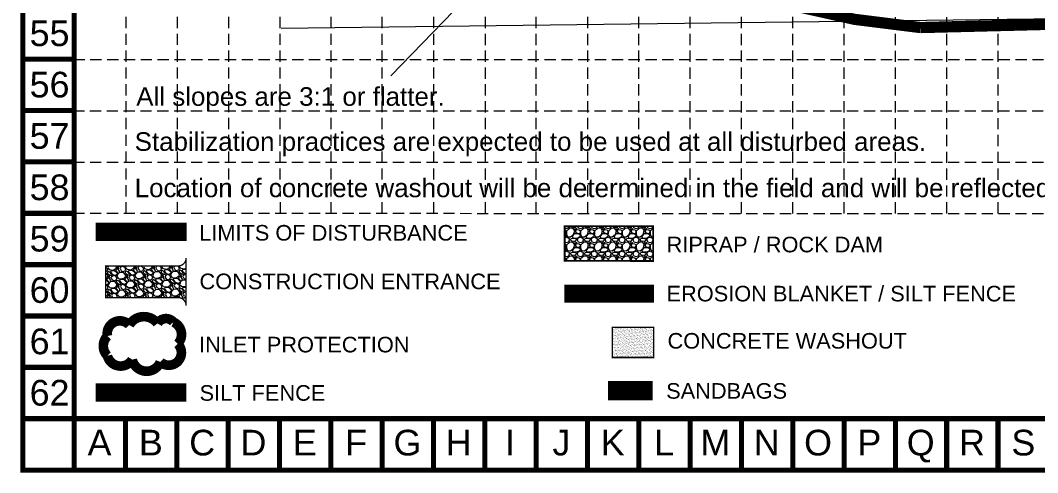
# Model space of a CAD drawing. Extents: x 2140663 to 2528301, y 336313 to 7007653.
# Drawn here: x 2527200 to 2527744, y 7005893 to 7006135 of the extents above; entities that cross this region are included whole.
import ezdxf
from ezdxf.enums import TextEntityAlignment as Align

# ---------------------------------------------------------------- set-up
doc = ezdxf.new("R2010")
doc.units = 0
doc.header["$MEASUREMENT"] = 0
doc.linetypes.add('ACAD_ISO02W100', pattern=[15, 12, -3])
doc.linetypes.add('HIDDEN', pattern=[0.375, 0.25, -0.125])
for name, color, linetype in [('BASE', 7, 'Continuous'), ('GRID', 254, 'HIDDEN'), ('LEGEND', 7, 'Continuous'), ('LIMITS OF DISTURBANCE', 1, 'HIDDEN'), ('SANDBAGS', 250, 'HIDDEN'), ('xdrc002bs$0$C-WATR-PIPE-E', 12, 'Continuous'), ('xdrc002bs$0$v-rail-road-exst', 14, 'xdrc002bs$0$TRACKS')]:
    doc.layers.add(name, color=color, linetype=linetype)
doc.styles.add("L200'", font='ARIAL.TTF', dxfattribs={"height": 0.001969})
doc.styles.get("Standard").update_dxf_attribs({"font": 'ARIAL.TTF'})
doc.linetypes.add('xdrc002bs$0$TRACKS', pattern='A,0.15,[130,ltypeshp.shx,S=0.25,R=0,X=0,Y=0],0.15', length=0.3)

msp = doc.modelspace()

# ---------------------------------------------------------------- hatches: boundary and pattern name
at = {"layer": 'BASE'}
h = msp.add_hatch(dxfattribs=at)
h.set_pattern_fill('AR-SAND', color=30, scale=0.644645, style=0)
h.set_pattern_definition([(37.5, (2528062.3387, 7005906.5608), (-0.0406084, 1.2421183), [0, -0.9798612, 0, -1.0958973, 0, -1.047549]), (7.5, (2528062.3387, 7005906.5608), (1.1408786, 1.819284), [0, -0.5286093, 0, -0.8831643, 0, -0.3384389]), (327.5, (2528061.5457, 7005906.5608), (2.0075175, 0.003648), [0, -0.3223227, 0, -1.1603619, 0, -1.514917]), (317.5, (2528061.5457, 7005906.5608), (1.937886, 0.5657896), [0, -0.1611614, 0, -0.7606817, 0, -0.8702714])])
h.paths.add_polyline_path([(2527538.91, 7005954.91), (2527538.91, 7005971.03), (2527516.84, 7005971.03), (2527516.84, 7005954.91)])
at = {"layer": 'LEGEND', "linetype": 'ACAD_ISO02W100', "lineweight": 0}
h = msp.add_hatch(dxfattribs=at)
h.set_pattern_fill('GRAVEL', color=240, scale=7.448044, style=0)
h.set_pattern_definition([(228.0128, (2526961.3527, 7005630.45947), (-59.5843376, -67.0324046), [1.00203, -99.20115]), (184.9697, (2526960.68236, 7005629.71467), (89.37653396, 7.4479791), [1.719515, -170.23193]), (132.5104, (2526958.9693, 7005629.5657), (74.4803693, -81.9285469), [1.21245, -120.03291]), (267.2737, (2526956.06457, 7005627.7037), (7.44801418, 148.96087908), [1.56586, -155.02029]), (292.8337, (2526955.9901, 7005626.1396), (-37.240293, 89.3764994), [1.53545, -152.009905]), (357.2737, (2526956.58593, 7005624.72448), (-148.96087908, 7.44801418), [1.56586, -155.02029]), (37.6942, (2526958.15002, 7005624.65), (-96.82462468, -74.48036698), [2.07077, -205.00628]), (72.2553, (2526959.7886, 7005625.91616), (52.13638707, 163.8569365), [1.95502, -193.54726]), (121.4296, (2526960.38444, 7005627.77817), (-59.58441208, 96.824533), [1.571165, -155.54549]), (175.2364, (2526959.56515, 7005629.1188), (81.92848933, -7.4479808), [1.79373, -87.8926]), (222.3974, (2526957.77762, 7005629.26778), (-89.37658088, -81.92842331), [2.31968, -229.64833]), (138.8141, (2526963.4381, 7005627.6292), (-52.13632886, 44.68824305), [0.791735, -78.38205]), (171.4692, (2526962.8423, 7005628.15058), (96.8245572, -14.8961466), [1.50627, -149.12109]), (225, (2526961.3527, 7005628.374), (-8e-16, -7.448046), [1.05331, -9.47981]), (203.1986, (2526960.8313, 7005629.2678), (37.2402172, 14.8960976), [0.56723, -56.15538]), (291.8014, (2526960.31, 7005629.0443), (-7.4480432, 22.3441336), [0.80218, -39.30677]), (30.9638, (2526960.6079, 7005628.2995), (22.3441168, 14.8961062), [1.30288, -42.12631]), (161.5651, (2526961.725, 7005628.9699), (14.896091, -7.448032), [0.94211, -22.610675]), (16.3895, (2526955.9901, 7005629.04434), (74.48045482, 22.34407723), [1.319793, -130.65988]), (70.3462, (2526957.25626, 7005629.41674), (-29.79213998, -81.9284982), [1.107234, -109.6159]), (293.1986, (2526961.7251, 7005630.4595), (-14.8960976, 37.2402172), [1.13445, -55.58816]), (343.6105, (2526962.17197, 7005629.41674), (-74.48045482, 22.34407723), [1.319793, -130.65988]), (339.444, (2526955.9901, 7005624.42656), (-37.240233, 14.8960579), [1.27272, -62.363395]), (294.7751, (2526957.1818, 7005623.97967), (-37.24016105, 81.92850777), [1.066396, -105.57336]), (66.8014, (2526961.7996, 7005623.0114), (14.8960976, 37.2402172), [1.13445, -55.58816]), (17.354, (2526962.24645, 7005624.05415), (-96.824585, -29.79213443), [1.24852, -123.603446]), (69.444, (2526958.15, 7005623.0114), (-14.8960579, -37.240233), [0.63636, -62.999756]), (101.3099, (2526961.3527, 7005623.0114), (-7.4480262, 29.792181), [0.379776, -37.59794]), (165.9638, (2526961.2782, 7005623.3838), (22.3441356, -7.4480294), [1.53545, -29.173615]), (186.009, (2526959.7886, 7005623.75623), (74.48043659, 7.44803876), [1.42295, -140.87173]), (303.6901, (2526960.6079, 7005627.6292), (-7.448054, 14.8960844), [1.07417, -25.78013]), (353.1572, (2526961.20372, 7005626.73545), (126.61674062, -14.89614726), [1.87537, -185.66158]), (60.9454, (2526963.0657, 7005626.512), (-29.7921756, -52.1363098), [0.76682, -75.91548]), (90, (2526963.438, 7005627.182), (-7.44804, 7.44804), [0.44688, -7.00116]), (120.2564, (2526959.63963, 7005623.97967), (29.7921373, -52.1363252), [1.03471, -102.43682]), (48.0128, (2526959.11827, 7005624.87344), (59.5843376, 67.0324046), [2.00406, -98.19912]), (0, (2526960.459, 7005626.363), (7.44804, 7.44804), [1.93649, -5.51155]), (325.3048, (2526962.3954, 7005626.36305), (-74.48039568, 52.13637103), [1.17764, -116.58627]), (254.0546, (2526963.3637, 7005625.6927), (-7.448043, -29.7921763), [1.08445, -53.13813]), (207.646, (2526963.06573, 7005624.65), (-141.51280181, -74.48049589), [1.76567, -174.80167]), (175.4261, (2526961.50164, 7005623.8307), (-96.82457413, 7.44800512), [1.86796, -184.92803])])
h.paths.add_polyline_path([(2527491.31, 7006006.6), (2527538.7, 7006006.52), (2527538.7, 7006025.14), (2527491.31, 7006025.07)])
at = {"layer": 'LEGEND', "lineweight": 0}
h = msp.add_hatch(dxfattribs=at)
h.set_pattern_fill('GRAVEL', color=4, scale=6.776622, angle=-43.9343, style=0)
h.set_pattern_definition([(184.078545, (2517773.63196, 7001887.7008), (-81.35730481, -6.306121509), [0.9116997, -90.2584286]), (141.0354448, (2517772.72257, 7001887.63597), (63.2629153854, -51.54204402), [1.5645052, -154.885971]), (88.576145, (2517771.5061, 7001888.6198), (-2.919409195, -100.699424173), [1.103153, -109.2122617]), (223.339445, (2517768.4274, 7001889.2335), (98.916889788, 92.900030001), [1.4247035, -141.045621]), (248.899445, (2517767.39123, 7001888.2557), (32.021561322, 82.070343251), [1.3970346, -138.306612]), (313.339445, (2517766.8883, 7001886.95232), (-92.900030001, 98.916889788), [1.4247035, -141.045621]), (353.7599448, (2517767.86609, 7001885.91614), (-110.4596012783, 12.3230860085), [1.8840975, -186.5255053]), (28.3210448, (2517769.73902, 7001885.71135), (137.6011793495, 74.44908131), [1.778782, -176.099482]), (77.495345, (2517771.3049, 7001886.55522), (22.083126186, 101.055943507), [1.4295285, -141.5234746]), (131.302145, (2517771.6144, 7001887.95084), (48.979221497, -56.600304076), [1.6320275, -79.9693136]), (178.4631448, (2517770.53722, 7001889.17689), (-110.2813574244, 2.7411445555), [2.1105655, -208.9461364]), (94.879845, (2517773.2117, 7001884.52987), (-5.949630132, 62.19344128), [0.7203617, -71.316116]), (127.534945, (2517773.1504, 7001885.24762), (54.037475799, -70.884145546), [1.3704838, -135.6782178]), (181.065745, (2517772.3154, 7001886.3344), (-4.7018422, -4.880094), [0.9583567, -8.6252306]), (159.264345, (2517772.5381, 7001887.2491), (33.8041491, -13.74901103), [0.516094, -51.093123]), (247.867145, (2517772.0554, 7001887.4319), (9.22543149, 19.34211927), [0.7298626, -35.7633666]), (347.029545, (2517771.7804, 7001886.7558), (24.04396115, -4.34531582), [1.1854278, -38.3287315]), (117.630845, (2517772.9356, 7001886.4897), (5.05835392, -14.2837683), [0.8571817, -20.572382]), (332.455245, (2517769.22495, 7001890.15892), (62.906424048, -32.378175975), [1.2008175, -118.8812345]), (26.411945, (2517770.28965, 7001889.6036), (-71.240605386, -34.873687539), [1.0074194, -99.734315]), (249.264345, (2517773.876, 7001887.4657), (13.74901103, 33.8041491), [1.0321812, -50.577036]), (299.676245, (2517773.5105, 7001886.5004), (-34.695448011, 61.658660003), [1.2008175, -118.8812345]), (295.509745, (2517766.3098, 7001887.1333), (-14.996808946, 33.26937802), [1.157989, -56.7414987]), (250.840845, (2517766.8085, 7001886.08817), (27.319839973, 77.190201632), [0.9702632, -96.0562017]), (22.867145, (2517769.2229, 7001882.5386), (33.26939409, 14.996773575), [1.0321812, -50.577036]), (333.419745, (2517770.174, 7001882.9397), (-82.248549957, 41.60359615), [1.135972, -112.46092]), (25.509745, (2517766.8317, 7001884.8425), (-33.26937802, -14.996808946), [0.5789946, -57.3204934]), (57.375645, (2517768.9301, 7001882.8207), (13.92728562, 24.22220342), [0.34554, -34.208586]), (122.029545, (2517769.1164, 7001883.1117), (9.93844862, -18.9856079), [1.3970346, -26.5436907]), (142.074745, (2517768.3755, 7001884.29612), (53.502761642, -42.138317282), [1.2946737, -128.1725122]), (259.755845, (2517771.3573, 7001886.3166), (4.5235804, 14.46202994), [0.977338, -23.4561193]), (309.2229448, (2517771.18344, 7001885.3548), (73.5578507805, -89.691514117), [1.706313, -168.924679]), (17.011145, (2517772.2624, 7001884.03294), (-52.43325742, -15.3532864), [0.697694, -69.071902]), (46.065745, (2517772.9296, 7001884.237), (-0.1782518, 9.5819333), [0.4065973, -6.370025]), (76.322145, (2517768.41894, 7001884.53656), (-13.392551736, -52.967998715), [0.9414355, -93.2024102]), (4.078545, (2517768.64155, 7001885.4513), (81.35730481, 6.306121509), [1.8233993, -89.346729]), (316.065745, (2517770.4603, 7001885.581), (9.5819333, 0.1782518), [1.761922, -5.0147005]), (281.370545, (2517771.72916, 7001884.3585), (-15.887971447, 81.179070386), [1.071479, -106.0763255]), (210.120345, (2517771.9404, 7001883.3081), (-23.68745565, -14.81853049), [0.9866898, -48.347866]), (163.7117448, (2517771.08695, 7001882.81292), (-139.74018153, 40.5339918834), [1.6065, -159.0437607]), (131.4918448, (2517769.54493, 7001883.2635), (-58.7393892954, 66.003999733), [1.69957, -168.2572564])])
edge = h.paths.add_edge_path()
edge.add_line((2527288.8, 7005982.71), (2527288.8, 7006008.12))
edge.add_arc((2527284.56, 7006008.12), 4.24, 270.0391, 360, ccw=False)
edge.add_line((2527284.57, 7006003.89), (2527245.75, 7006003.88))
edge.add_line((2527245.75, 7006003.88), (2527245.75, 7005986.93))
edge.add_line((2527245.75, 7005986.93), (2527284.56, 7005986.94))
edge.add_arc((2527284.56, 7005982.71), 4.24, 0, 90.0391, ccw=False)

# ---------------------------------------------------------------- linework, layer by layer
at = {"layer": 'BASE', "const_width": 2.75}
for points in [[(2528299.79, 7005894.74), (2528299.79, 7007652.02), (2527201.49, 7007652.02), (2527201.49, 7005894.74)], [(2528272.33, 7005922.2), (2528272.33, 7007624.56), (2527228.95, 7007624.56), (2527228.95, 7005922.2)]]:
    msp.add_lwpolyline(points, close=True, dxfattribs=at)
for points in [[(2527228.95, 7006114.4), (2527201.49, 7006114.4)], [(2527228.95, 7006086.94), (2527201.49, 7006086.94)], [(2527228.95, 7006059.49), (2527201.49, 7006059.49)], [(2527228.95, 7006032.03), (2527201.49, 7006032.03)], [(2527228.95, 7006004.57), (2527201.49, 7006004.57)], [(2527228.95, 7005977.11), (2527201.49, 7005977.11)], [(2527228.95, 7005949.66), (2527201.49, 7005949.66)], [(2527228.95, 7005922.2), (2527201.49, 7005922.2)], [(2527228.95, 7005922.2), (2527228.95, 7005894.74)], [(2527256.4, 7005922.2), (2527256.4, 7005894.74)], [(2527283.86, 7005922.2), (2527283.86, 7005894.74)], [(2527311.32, 7005922.2), (2527311.32, 7005894.74)], [(2527338.78, 7005922.2), (2527338.78, 7005894.74)], [(2527366.23, 7005922.2), (2527366.23, 7005894.74)], [(2527393.69, 7005922.2), (2527393.69, 7005894.74)], [(2527421.15, 7005922.2), (2527421.15, 7005894.74)], [(2527448.61, 7005922.2), (2527448.61, 7005894.74)], [(2527476.06, 7005922.2), (2527476.06, 7005894.74)], [(2527503.52, 7005922.2), (2527476.06, 7005922.2)], [(2527503.52, 7005922.2), (2527503.52, 7005894.74)], [(2527530.98, 7005922.2), (2527530.98, 7005894.74)], [(2527558.44, 7005922.2), (2527558.44, 7005894.74)], [(2527585.89, 7005922.2), (2527585.89, 7005894.74)], [(2527613.35, 7005922.2), (2527613.35, 7005894.74)], [(2527640.81, 7005922.2), (2527640.81, 7005894.74)], [(2527668.27, 7005922.2), (2527668.27, 7005894.74)], [(2527695.72, 7005922.2), (2527695.72, 7005894.74)], [(2527723.18, 7005922.2), (2527723.18, 7005894.74)]]:
    msp.add_lwpolyline(points, dxfattribs=at)
at = {"layer": 'BASE', "color": 30, "linetype": 'Continuous', "const_width": 0.806}
msp.add_lwpolyline([(2527516.84, 7005954.91), (2527538.91, 7005954.91), (2527538.91, 7005971.03), (2527516.84, 7005971.03)], close=True, dxfattribs=at)
at = {"layer": 'GRID', "color": 253, "linetype": 'HIDDEN', "lineweight": 0, "ltscale": 24}
for p, q in [((2527256.66, 7006032.03), (2527256.51, 7007623.53)), ((2527284.23, 7006032.03), (2527283.89, 7007623.52)), ((2527366.42, 7006032.02), (2527366.3, 7007623.62)), ((2527393.7, 7006032.01), (2527393.79, 7007623.57)), ((2527585.89, 7006031.98), (2527585.89, 7007624.56)), ((2527613.35, 7006031.98), (2527613.35, 7007624.56)), ((2527640.81, 7006031.97), (2527640.81, 7007624.56)), ((2527668.27, 7006031.97), (2527668.27, 7007624.56)), ((2527695.72, 7006031.96), (2527695.72, 7007624.56)), ((2527723.18, 7006031.96), (2527723.18, 7007624.56)), ((2527311.6, 7006032.02), (2527311.35, 7007623.45)), ((2527339.21, 7006032.02), (2527338.77, 7007623.4)), ((2527421.37, 7006032.01), (2527421.22, 7007623.46)), ((2527448.92, 7006032), (2527448.64, 7007623.49)), ((2527476.16, 7006032), (2527476.17, 7007623.47)), ((2527503.7, 7006031.99), (2527503.67, 7007623.46)), ((2527530.98, 7006031.99), (2527531.04, 7007623.46)), ((2527558.45, 7006031.99), (2527558.62, 7007623.42)), ((2527228.54, 7006114.33), (2528271.2, 7006114.27)), ((2527228.35, 7006086.8), (2528271.2, 7006086.98)), ((2527228.44, 7006059.4), (2528271.3, 7006059.33)), ((2527228.44, 7006032.04), (2528271.27, 7006031.87))]:
    msp.add_line(p, q, dxfattribs=at)
at = {"layer": 'LEGEND', "color": 1, "linetype": 'HIDDEN', "ltscale": 50, "const_width": 9.68}
msp.add_lwpolyline([(2527240.5, 7006022.11), (2527289.07, 7006022.11)], dxfattribs=at)
at = {"layer": 'LEGEND', "color": 240, "linetype": 'Continuous', "lineweight": 0, "const_width": 0.931}
msp.add_lwpolyline([(2527491.31, 7006006.6), (2527538.7, 7006006.52), (2527538.7, 7006025.14), (2527491.31, 7006025.07)], close=True, dxfattribs=at)
at = {"layer": 'LEGEND', "color": 4, "lineweight": 0, "const_width": 0.678}
msp.add_lwpolyline([(2527288.8, 7005982.71), (2527288.8, 7006008.12, -0.414014), (2527284.57, 7006003.89), (2527245.75, 7006003.88), (2527245.75, 7005986.93), (2527284.56, 7005986.94, -0.414413)], format="xyb", close=True, dxfattribs=at)
at = {"layer": 'LEGEND', "color": 84, "const_width": 9.68}
msp.add_lwpolyline([(2527491.06, 7005989.11), (2527539.18, 7005989.11)], dxfattribs=at)
at = {"layer": 'LEGEND', "color": 170, "ltscale": 100, "const_width": 5.15}
msp.add_lwpolyline([(2527258.39, 7005972.28, 0.520567), (2527258.39, 7005972.28, 0.765195), (2527246.74, 7005966.41, 0.417879), (2527246.67, 7005955.86, 0.6649), (2527259.98, 7005953.83, 0.744833), (2527275, 7005952.57, 0.975642), (2527284.35, 7005962.23, 0.520567), (2527282.02, 7005973.87, 0.520567), (2527273.48, 7005973.09, 0.540264), (2527258.39, 7005972.28)], format="xyb", close=True, dxfattribs=at)
at = {"layer": 'LEGEND', "color": 200, "const_width": 9.68}
msp.add_lwpolyline([(2527240.43, 7005936.21), (2527289, 7005936.21)], dxfattribs=at)
at = {"layer": 'LIMITS OF DISTURBANCE', "ltscale": 70, "const_width": 6}
msp.add_lwpolyline([(2527323.28, 7007478.03), (2527323.28, 7007463.1), (2527345.36, 7006446.87, 0.352712), (2527681.73, 7006131.32), (2528205.9, 7006144.53), (2528183.39, 7007495.02)], format="xyb", close=True, dxfattribs=at)
at = {"layer": 'SANDBAGS', "color": 2, "linetype": 'Continuous', "lineweight": 0, "const_width": 24}
msp.add_lwpolyline([(2527526.43, 7005931.99), (2527526.42, 7005942.4)], dxfattribs=at)
at = {"layer": 'xdrc002bs$0$C-WATR-PIPE-E', "color": 7, "lineweight": 0}
msp.add_line((2527437.64, 7006146.12), (2527398.25, 7006105.53), dxfattribs=at)
at = {"layer": 'xdrc002bs$0$v-rail-road-exst', "color": 7, "lineweight": 0, "ltscale": 0.1}
msp.add_line((2528196.58, 7006141.42), (2527339.59, 7006130.81), dxfattribs=at)

# ---------------------------------------------------------------- texts
at = {"layer": 'BASE'}
for s, height, p in [('55', 13.729, (2527215.75, 7006128.28)), ('56', 13.729, (2527215.75, 7006100.83)), ('57', 13.729, (2527215.75, 7006073.37)), ('58', 13.729, (2527215.75, 7006045.91)), ('59', 13.729, (2527215.75, 7006018.45)), ('60', 13.729, (2527215.75, 7005991)), ('61', 13.729, (2527215.75, 7005963.54)), ('62', 13.729, (2527215.75, 7005936.08)), ('A', 13.73, (2527242.47, 7005909.42)), ('B', 13.73, (2527269.93, 7005909.42)), ('C', 13.73, (2527297.38, 7005909.42)), ('D', 13.73, (2527324.84, 7005909.42)), ('E', 13.73, (2527352.3, 7005909.42)), ('F', 13.73, (2527379.76, 7005909.42)), ('G', 13.73, (2527407.21, 7005909.42)), ('H', 13.73, (2527434.67, 7005909.42)), ('I', 13.73, (2527462.13, 7005909.42)), ('J', 13.73, (2527489.59, 7005909.42)), ('K', 13.73, (2527517.04, 7005909.42)), ('L', 13.73, (2527544.5, 7005909.42)), ('M', 13.73, (2527571.96, 7005909.42)), ('N', 13.73, (2527599.42, 7005909.42)), ('O', 13.73, (2527626.87, 7005909.42)), ('P', 13.73, (2527654.33, 7005909.42)), ('Q', 13.73, (2527681.79, 7005909.42)), ('R', 13.73, (2527709.25, 7005909.42)), ('S', 13.73, (2527736.7, 7005909.42))]:
    msp.add_text(s, height=height, dxfattribs=at).set_placement(p, align=Align.MIDDLE_CENTER)
at = {"layer": 'BASE', "color": 7, "style": "L200'"}
for s, p in [('All slopes are 3:1 or flatter.', (2527262.11, 7006089.5)), ('Stabilization practices are expected to be used at all disturbed areas.', (2527261.26, 7006065.41)), ('Location of concrete washout will be determined in the field and will be reflected on this Site Map.', (2527261.28, 7006040.64))]:
    msp.add_text(s, height=9.9336, dxfattribs=at).set_placement(p)
at = {"layer": 'LEGEND', "style": "L200'"}
for s, height, p in [('LIMITS OF DISTURBANCE', 8.3345, (2527295.8, 7006017.43)), ('RIPRAP / ROCK DAM', 8.3345, (2527545.86, 7006011.16)), ('CONSTRUCTION ENTRANCE', 8.3345, (2527295.97, 7005991.45)), ('EROSION BLANKET / SILT FENCE', 8.3345, (2527545.83, 7005984.91)), ('INLET PROTECTION', 8.3345, (2527295.76, 7005957.66)), ('CONCRETE WASHOUT', 8.3345, (2527546.35, 7005959.68)), ('SILT FENCE', 8.335, (2527296.02, 7005931.81))]:
    msp.add_text(s, height=height, dxfattribs=at).set_placement(p)
at = {"layer": 'SANDBAGS', "style": "L200'"}
msp.add_text('SANDBAGS', height=8.335, dxfattribs=at).set_placement((2527545.62, 7005932.9))

doc.saveas('drawing.dxf')
